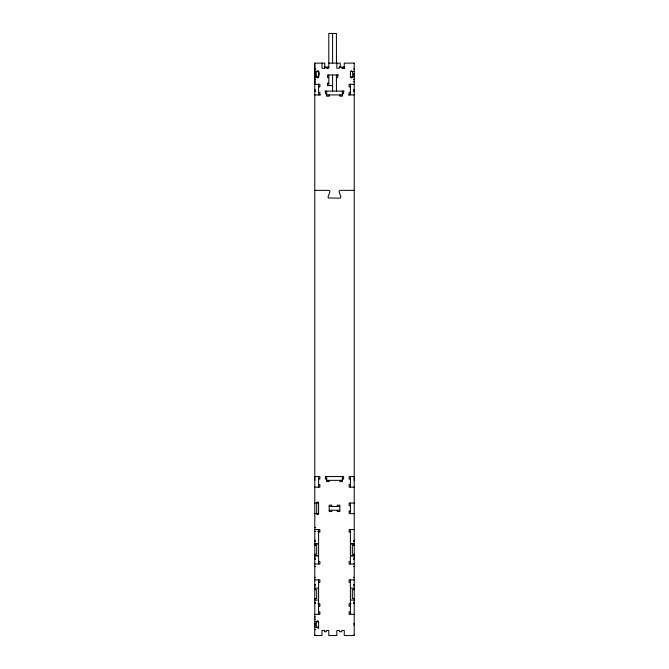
<?xml version="1.0" encoding="UTF-8"?>
<svg xmlns="http://www.w3.org/2000/svg" width="669" height="669" viewBox="0 0 669 669"><rect width="100%" height="100%" fill="white"/><g stroke="black" fill="none" stroke-linecap="round" stroke-linejoin="round"><path stroke-width="1" d="M314.781 480.359L314.781 476.545L319.874 476.545L319.874 479.088L318.603 479.088M324.783 68.221L324.783 63.129L314.781 63.129L314.781 84.336L319.874 84.336L319.874 86.878L318.603 86.878M316.688 76.91C314.087 68.69 321.204 68.69 318.603 76.91A0.953 0.953 0 0 1 317.65 77.863A0.953 0.953 0 0 1 316.688 76.91L316.688 75.455M354.219 480.359L354.219 476.545L349.126 476.545L349.126 479.088L350.397 479.088M314.781 190.339L328.646 190.339A1.271 1.271 0 0 1 329.842 192.045L328.136 196.644A1.271 1.271 0 0 0 328.538 197.982L340.212 198.149L340.914 196.937L339.158 192.045A1.271 1.271 0 0 1 340.354 190.339L354.219 190.339M350.397 71.458C352.856 68.439 353.257 75.831 352.312 76.91A0.953 0.953 0 0 1 351.359 77.863A0.953 0.953 0 0 1 350.397 76.91L350.397 71.458L354.219 71.533M318.603 627.229C316.144 630.248 315.743 622.847 316.688 621.769A0.953 0.953 0 0 1 317.65 620.815A0.953 0.953 0 0 1 318.603 621.769L318.603 628.768M328.797 63.129L340.245 63.129L340.245 67.201M354.219 63.129L344.251 63.129L344.251 68.221L341.708 68.221L341.708 66.95L339.375 66.95L339.375 68.221L336.833 68.221L336.833 63.129M353.583 63.413L354.219 63.413M314.781 63.496L315.417 63.496M328.88 66.95L327.333 66.95L327.333 68.221M353.583 68.991L354.219 68.991M314.781 69.066L315.417 69.066M314.781 71.608L318.603 71.608M314.781 73.732L315.417 73.732M353.583 73.657L354.219 73.657M314.781 75.003L315.735 75.003M338.547 75.003L327.526 75.003L327.526 77.545L328.797 77.545M353.265 74.928L354.219 74.928M350.397 76.835L354.219 76.835M314.781 76.91L318.603 76.91L318.603 71.458M336.423 77.545L337.703 77.545L337.703 75.003M314.781 79.452L315.417 79.452M353.583 79.377L354.219 79.377M353.583 81.71L354.219 81.71M314.781 81.785L315.417 81.785M328.797 83.056L327.526 83.056L327.526 85.607L332.61 85.607M354.219 84.336L349.126 84.336L349.126 86.878L350.397 86.878M353.583 89.763L354.219 89.763M314.781 89.847L315.417 89.847M353.265 91.034L354.219 91.034M314.781 91.118L315.735 91.118M324.958 91.118L344.042 91.118M318.603 92.389L319.874 92.389L319.874 94.931M350.397 92.389L349.126 92.389L349.126 94.931M326.664 93.66L325.393 93.66L325.393 91.118M342.352 93.66L343.623 93.66L343.623 91.118M314.781 94.931L320.434 94.931M326.656 94.931L342.344 94.931M348.566 94.931L354.219 94.931M326.664 479.088L325.393 479.088L325.393 476.545L343.623 476.545L343.623 479.088L342.352 479.088M326.656 480.359L342.344 480.359M318.603 484.599L319.874 484.599L319.874 487.149L314.781 487.149M350.397 484.599L349.126 484.599L349.126 487.149L354.219 487.149M314.781 503.046L318.603 503.046L318.603 513.65A0.953 0.953 0 0 1 317.65 514.603A0.953 0.953 0 0 1 316.688 513.65L316.688 503.046A0.953 0.953 0 0 1 317.65 502.093A0.953 0.953 0 0 1 318.603 503.046M354.219 503.046L349.126 503.046L349.126 505.588L350.397 505.588M329.207 506.441L339.81 506.441M329.207 510.255L339.81 510.255M350.397 511.099L349.126 511.099L349.126 513.65L354.219 513.65M314.781 513.65L318.603 513.65M314.781 527.64L315.735 527.64M314.781 529.547L319.874 529.547L319.874 532.089L318.603 532.089M354.219 529.547L349.126 529.547L349.126 532.089L350.397 532.089M314.781 531.454L315.735 531.454M317.65 531.454L318.603 531.454M314.781 540.259L315.417 540.259M353.583 540.259L354.219 540.259M314.781 541.539L315.417 541.539M353.583 541.539L354.219 541.539M351.033 543.847L354.219 543.847L350.397 543.897M314.781 545.352L316.688 545.352L316.688 554.258L314.781 554.258M354.219 545.352L352.312 545.352L352.312 554.258L354.219 554.258M314.781 555.705L318.603 555.705M350.397 555.705L354.219 555.705M314.781 555.763L317.967 555.763M350.397 555.763L354.219 555.763M314.781 558.071L315.417 558.071M353.583 558.071L354.219 558.071M314.781 559.343L315.417 559.343M353.583 559.343L354.219 559.343M318.603 561.45L319.874 561.45L319.874 564L314.781 564M350.397 561.45L349.126 561.45L349.126 564L354.219 564M314.781 566.543L315.417 566.543M353.583 566.543L354.219 566.543M314.781 577.355L315.417 577.355M353.583 577.355L354.219 577.355M314.781 579.898L319.874 579.898L319.874 582.44L318.603 582.44M354.219 579.898L349.126 579.898L349.126 582.44L350.397 582.44M314.781 584.555L315.417 584.555M353.583 584.555L354.219 584.555M314.781 585.827L315.417 585.827M353.583 585.827L354.219 585.827M314.781 588.135L318.603 588.185M350.397 588.185L354.219 588.185M314.781 589.64L316.688 589.64L316.688 598.546L314.781 598.546M354.219 589.64L352.312 589.64L352.312 598.546L354.219 598.546M314.781 600.051L318.603 600.001M350.397 600.051L354.219 600.051M314.781 602.359L315.417 602.359M353.583 602.359L354.219 602.359M314.781 603.63L315.417 603.63M317.967 603.63L318.603 603.63M350.397 603.63L351.033 603.63M353.583 603.63L354.219 603.63M318.603 603.747L319.874 603.747L319.874 606.29L318.603 606.29M350.397 603.747L349.126 603.747L349.126 606.29L350.397 606.29M318.603 611.809L319.874 611.809L319.874 614.351L314.781 614.351M350.397 611.809L349.126 611.809L349.126 614.351L354.219 614.351M314.781 616.893L315.417 616.893M314.781 619.226L315.417 619.226M314.781 621.769L315.735 621.769M316.688 621.769L318.603 621.769M314.781 623.675L315.735 623.675M353.742 623.675L354.219 623.675M314.781 624.946L315.417 624.946M353.742 624.946L354.219 624.946M314.781 627.07L318.603 627.07M314.781 629.613L315.417 629.613M314.781 635.182L315.417 635.182M353.265 635.182L354.219 635.182M354.219 63.053L354.219 635.55L344.251 635.55L344.251 630.466L341.708 630.466L341.708 631.737L339.375 631.737L339.375 630.466L336.833 630.466L336.833 635.55L328.797 635.55L328.797 630.466L326.255 630.466L326.255 631.737L324.532 631.737L324.532 630.466L321.99 630.466L321.99 635.55L314.781 635.55L314.781 63.129M350.397 84.026L350.397 94.931M350.397 476.286L350.397 487.149M350.397 503.046L350.397 513.65M350.397 529.547L350.397 564M350.397 579.898L350.397 614.351M344.502 68.221L344.502 66.95L342.787 66.95L342.787 68.221M342.344 91.118L342.352 96.202L339.81 96.202L339.81 94.931M342.344 476.286L342.352 481.63L339.81 481.63L339.81 480.359M337.268 506.441L337.268 505.162L339.81 505.162L339.81 511.526L337.268 511.526L337.268 510.255M336.423 63.129L336.423 33.45L328.797 33.45L328.797 68.221L326.255 68.221L326.255 66.95L324.532 66.95L324.532 68.221L321.99 68.221L321.99 63.129M336.423 75.003L336.423 91.118M332.61 33.45L332.61 63.129M332.61 75.003L332.61 91.118M331.757 506.441L331.757 505.162L329.207 505.162L329.207 511.526L331.757 511.526L331.757 510.255M329.207 94.931L329.207 96.202L326.664 96.202L326.656 91.118M329.207 480.359L329.207 481.63L326.664 481.63L326.656 476.286M328.797 75.003L328.797 85.607M318.603 84.026L318.603 94.931M318.603 476.286L318.603 487.149M318.603 529.547L318.603 564M318.603 579.898L318.603 614.351M318.603 543.847L314.781 543.847L318.603 543.897"/></g></svg>
